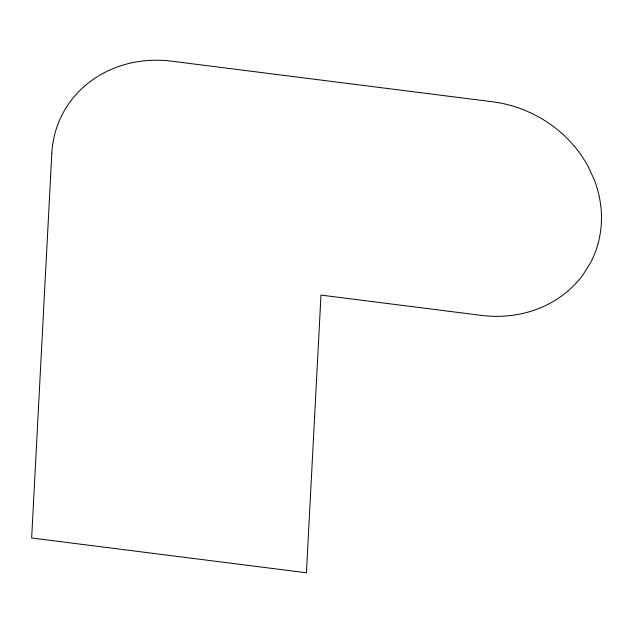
<?xml version="1.0" encoding="UTF-8"?>
<svg xmlns="http://www.w3.org/2000/svg" width="633" height="633" viewBox="0 0 633 633"><rect width="100%" height="100%" fill="white"/><g stroke="black" fill="none" stroke-linecap="round" stroke-linejoin="round"><path stroke-width="0.95" d="M51.803 153.526L31.65 538.003L306.427 572.77L320.978 295.089L481.262 315.369A116.978 105.22 27.2 0 0 583.215 274.516L590.494 262.822A116.978 105.22 27.2 0 0 594.775 181.085L588.809 167.713A116.978 105.22 27.2 0 0 492.458 101.771L171.883 61.211A116.978 105.22 27.2 0 0 51.803 153.526"/></g></svg>
